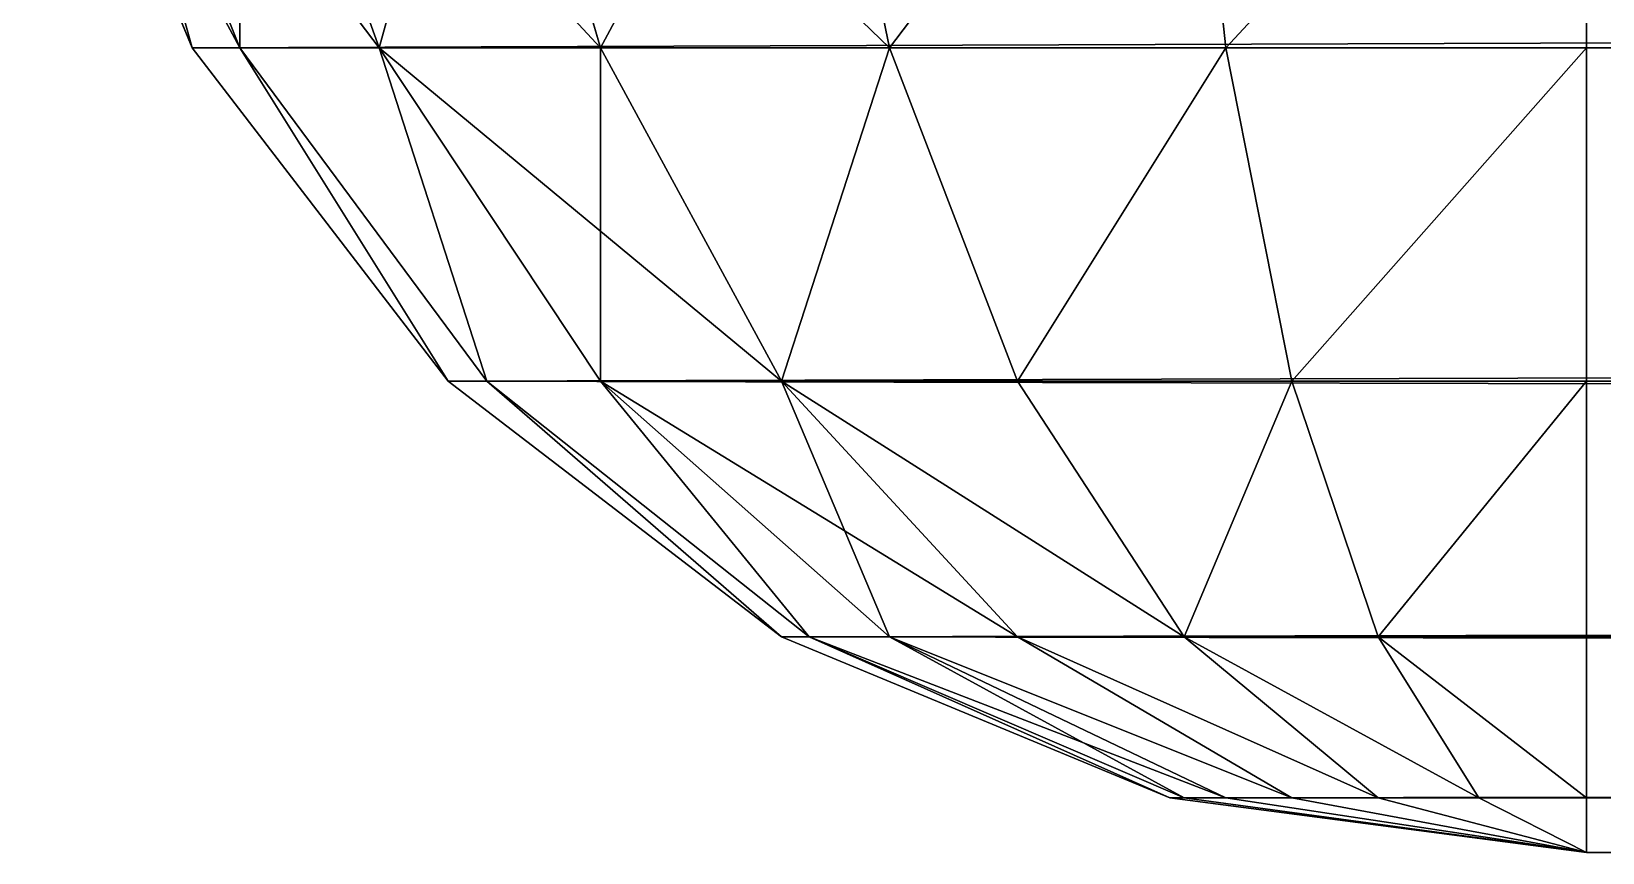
# Model space of a CAD drawing. Extents: x 42.7 to 114.7, y 2.3 to 82.6.
# Drawn here: x 42.726 to 43.702, y 2.335 to 2.845 of the extents above; entities that cross this region are included whole.
import ezdxf

# ---------------------------------------------------------------- set-up
doc = ezdxf.new("R2010")
doc.units = 0
doc.layers.get('0').update_dxf_attribs({"color": 13, "linetype": 'CONTINUOUS'})

msp = doc.modelspace()

# ---------------------------------------------------------------- linework, layer by layer
for p, q in [((42.82583, 2.8347, 50.10607), (42.72593, 3.07588, 50.34725)), ((42.82583, 2.8347, 70.55788), (42.72593, 3.07588, 70.65778)), ((42.72593, 3.07588, -1.27407), (42.82583, 2.8347, -1.17417)), ((42.72593, 3.07588, 19.03646), (42.82583, 2.8347, 19.27764)), ((42.75884, 3.07588, 49.9937), (42.85534, 2.8347, 49.78908)), ((42.75884, 3.07588, 19.39001), (42.85534, 2.8347, 19.59463)), ((42.85534, 3.07588, 49.66424), (42.94185, 2.8347, 49.4937)), ((42.85534, 3.07588, 19.71947), (42.94185, 2.8347, 19.89001)), ((43.00884, 3.07588, 49.38132), (43.07948, 2.8347, 49.24004)), ((43.00884, 3.07588, 20.00239), (43.07948, 2.8347, 20.14367)), ((43.20889, 3.07588, 49.16424), (43.25884, 2.8347, 49.04541)), ((43.20889, 3.07588, 20.21947), (43.25884, 2.8347, 20.3383)), ((43.44185, 3.07588, 49.02777), (43.46771, 2.8347, 48.92306)), ((43.44185, 3.07588, 20.35594), (43.46771, 2.8347, 20.46065)), ((43.69185, 2.8347, 48.88132), (43.69185, 3.07588, 48.98122)), ((43.69185, 2.8347, 20.50239), (43.69185, 3.07588, 20.40249)), ((42.82583, 2.8347, 70.55788), (42.82583, 2.8347, 50.10607)), ((42.98475, 2.62759, 49.89896), (42.82583, 2.8347, 50.10607)), ((42.98475, 2.62759, 70.39896), (42.82583, 2.8347, 70.55788)), ((114.55788, 2.8347, 70.55788), (42.82583, 2.8347, 70.55788)), ((42.82583, 2.8347, 19.27764), (42.82583, 2.8347, -1.17417)), ((42.82583, 2.8347, -1.17417), (114.55788, 2.8347, -1.17417)), ((42.98475, 2.62759, -1.01525), (42.82583, 2.8347, -1.17417)), ((42.82583, 2.8347, 19.27764), (42.98475, 2.62759, 19.48475)), ((42.82583, 2.8347, 50.10607), (42.85534, 2.8347, 49.78908)), ((42.82583, 2.8347, 19.27764), (42.85534, 2.8347, 19.59463)), ((42.85534, 2.8347, 49.78908), (43.00884, 2.62759, 49.64014)), ((42.85534, 2.8347, 49.78908), (42.94185, 2.8347, 49.4937)), ((42.85534, 2.8347, 19.59463), (42.94185, 2.8347, 19.89001)), ((42.85534, 2.8347, 19.59463), (43.00884, 2.62759, 19.74357)), ((42.94185, 2.8347, 49.4937), (43.07948, 2.62759, 49.39896)), ((42.94185, 2.8347, 49.4937), (43.07948, 2.8347, 49.24004)), ((42.94185, 2.8347, 19.89001), (43.07948, 2.8347, 20.14367)), ((42.94185, 2.8347, 19.89001), (43.07948, 2.62759, 19.98475)), ((43.07948, 2.8347, 49.24004), (43.19185, 2.62759, 49.19185)), ((43.07948, 2.8347, 49.24004), (43.25884, 2.8347, 49.04541)), ((43.07948, 2.8347, 20.14367), (43.19185, 2.62759, 20.19185)), ((43.07948, 2.8347, 20.14367), (43.25884, 2.8347, 20.3383)), ((43.25884, 2.8347, 49.04541), (43.3383, 2.62759, 49.03294)), ((43.25884, 2.8347, 49.04541), (43.46771, 2.8347, 48.92306)), ((43.25884, 2.8347, 20.3383), (43.3383, 2.62759, 20.35077)), ((43.25884, 2.8347, 20.3383), (43.46771, 2.8347, 20.46065)), ((43.46771, 2.8347, 48.92306), (43.69185, 2.8347, 48.88132)), ((43.46771, 2.8347, 48.92306), (43.50884, 2.62759, 48.93304)), ((43.46771, 2.8347, 20.46065), (43.50884, 2.62759, 20.45067)), ((43.46771, 2.8347, 20.46065), (43.69185, 2.8347, 20.50239)), ((113.69185, 2.8347, 48.88132), (43.69185, 2.8347, 48.88132)), ((43.69185, 2.62759, 48.89896), (43.69185, 2.8347, 48.88132)), ((113.69185, 2.8347, 20.50239), (43.69185, 2.8347, 20.50239)), ((43.69185, 2.62759, 20.48475), (43.69185, 2.8347, 20.50239)), ((42.98475, 2.62759, 49.89896), (43.00884, 2.62759, 49.64014)), ((43.19185, 2.46867, 49.74004), (42.98475, 2.62759, 49.89896)), ((43.19185, 2.46867, 70.19185), (42.98475, 2.62759, 70.39896)), ((42.98475, 2.62759, 70.39896), (42.98475, 2.62759, 49.89896)), ((114.39896, 2.62759, 70.39896), (42.98475, 2.62759, 70.39896)), ((42.98475, 2.62759, 19.48475), (42.98475, 2.62759, -1.01525)), ((43.19185, 2.46867, -0.80815), (42.98475, 2.62759, -1.01525)), ((42.98475, 2.62759, 19.48475), (43.19185, 2.46867, 19.64367)), ((42.98475, 2.62759, -1.01525), (114.39896, 2.62759, -1.01525)), ((42.98475, 2.62759, 19.48475), (43.00884, 2.62759, 19.74357)), ((43.00884, 2.62759, 49.64014), (43.07948, 2.62759, 49.39896)), ((43.00884, 2.62759, 49.64014), (43.20889, 2.46867, 49.55703)), ((43.00884, 2.62759, 19.74357), (43.20889, 2.46867, 19.82668)), ((43.00884, 2.62759, 19.74357), (43.07948, 2.62759, 19.98475)), ((43.07948, 2.62759, 49.39896), (43.19185, 2.62759, 49.19185)), ((43.07948, 2.62759, 49.39896), (43.25884, 2.46867, 49.38649)), ((43.07948, 2.62759, 19.98475), (43.25884, 2.46867, 19.99722)), ((43.07948, 2.62759, 19.98475), (43.19185, 2.62759, 20.19185)), ((43.19185, 2.62759, 49.19185), (43.3383, 2.46867, 49.24004)), ((43.19185, 2.62759, 49.19185), (43.3383, 2.62759, 49.03294)), ((43.19185, 2.62759, 20.19185), (43.3383, 2.46867, 20.14367)), ((43.19185, 2.62759, 20.19185), (43.3383, 2.62759, 20.35077)), ((43.3383, 2.62759, 49.03294), (43.44185, 2.46867, 49.12767)), ((43.3383, 2.62759, 49.03294), (43.50884, 2.62759, 48.93304)), ((43.3383, 2.62759, 20.35077), (43.44185, 2.46867, 20.25604)), ((43.3383, 2.62759, 20.35077), (43.50884, 2.62759, 20.45067)), ((43.50884, 2.62759, 48.93304), (43.69185, 2.62759, 48.89896)), ((43.50884, 2.62759, 48.93304), (43.56244, 2.46867, 49.05703)), ((43.50884, 2.62759, 20.45067), (43.56244, 2.46867, 20.32668)), ((43.50884, 2.62759, 20.45067), (43.69185, 2.62759, 20.48475)), ((113.69185, 2.62759, 48.89896), (43.69185, 2.62759, 48.89896)), ((43.69185, 2.46867, 49.03294), (43.69185, 2.62759, 48.89896)), ((43.69185, 2.46867, 20.35077), (43.69185, 2.62759, 20.48475)), ((113.69185, 2.62759, 20.48475), (43.69185, 2.62759, 20.48475)), ((43.19185, 2.46867, 49.74004), (43.20889, 2.46867, 49.55703)), ((43.43304, 2.36877, 49.64014), (43.19185, 2.46867, 49.74004)), ((43.19185, 2.46867, 70.19185), (43.19185, 2.46867, 49.74004)), ((43.43304, 2.36877, 69.95067), (43.19185, 2.46867, 70.19185)), ((114.19185, 2.46867, 70.19185), (43.19185, 2.46867, 70.19185)), ((43.19185, 2.46867, 19.64367), (43.19185, 2.46867, -0.80815)), ((43.19185, 2.46867, -0.80815), (114.19185, 2.46867, -0.80815)), ((43.19185, 2.46867, -0.80815), (43.43304, 2.36877, -0.56696)), ((43.19185, 2.46867, 19.64367), (43.43304, 2.36877, 19.74357)), ((43.19185, 2.46867, 19.64367), (43.20889, 2.46867, 19.82668)), ((43.20889, 2.46867, 49.55703), (43.44185, 2.36877, 49.54541)), ((43.20889, 2.46867, 49.55703), (43.25884, 2.46867, 49.38649)), ((43.20889, 2.46867, 19.82668), (43.25884, 2.46867, 19.99722)), ((43.20889, 2.46867, 19.82668), (43.44185, 2.36877, 19.8383)), ((43.25884, 2.46867, 49.38649), (43.3383, 2.46867, 49.24004)), ((43.25884, 2.46867, 49.38649), (43.46771, 2.36877, 49.45713)), ((43.25884, 2.46867, 19.99722), (43.3383, 2.46867, 20.14367)), ((43.25884, 2.46867, 19.99722), (43.46771, 2.36877, 19.92658)), ((43.3383, 2.46867, 49.24004), (43.50884, 2.36877, 49.38132)), ((43.3383, 2.46867, 49.24004), (43.44185, 2.46867, 49.12767)), ((43.3383, 2.46867, 20.14367), (43.50884, 2.36877, 20.00239)), ((43.3383, 2.46867, 20.14367), (43.44185, 2.46867, 20.25604)), ((43.44185, 2.46867, 49.12767), (43.56244, 2.36877, 49.32315)), ((43.44185, 2.46867, 49.12767), (43.56244, 2.46867, 49.05703)), ((43.44185, 2.46867, 20.25604), (43.56244, 2.36877, 20.06055)), ((43.44185, 2.46867, 20.25604), (43.56244, 2.46867, 20.32668)), ((43.56244, 2.46867, 49.05703), (43.62487, 2.36877, 49.28659)), ((43.56244, 2.46867, 49.05703), (43.69185, 2.46867, 49.03294)), ((43.56244, 2.46867, 20.32668), (43.62487, 2.36877, 20.09712)), ((43.56244, 2.46867, 20.32668), (43.69185, 2.46867, 20.35077)), ((113.69185, 2.46867, 49.03294), (43.69185, 2.46867, 49.03294)), ((43.69185, 2.36877, 49.27412), (43.69185, 2.46867, 49.03294)), ((113.69185, 2.46867, 20.35077), (43.69185, 2.46867, 20.35077)), ((43.69185, 2.36877, 20.10959), (43.69185, 2.46867, 20.35077)), ((43.69185, 2.3347, 49.60607), (43.43304, 2.36877, 49.64014)), ((43.43304, 2.36877, 49.64014), (43.44185, 2.36877, 49.54541)), ((43.43304, 2.36877, 69.95067), (43.43304, 2.36877, 49.64014)), ((43.69185, 2.3347, 69.69185), (43.43304, 2.36877, 69.95067)), ((113.95067, 2.36877, 69.95067), (43.43304, 2.36877, 69.95067)), ((43.43304, 2.36877, -0.56696), (113.95067, 2.36877, -0.56696)), ((43.69185, 2.3347, -0.30815), (43.43304, 2.36877, -0.56696)), ((43.43304, 2.36877, 19.74357), (43.43304, 2.36877, -0.56696)), ((43.43304, 2.36877, 19.74357), (43.69185, 2.3347, 19.77764)), ((43.43304, 2.36877, 19.74357), (43.44185, 2.36877, 19.8383)), ((43.44185, 2.36877, 49.54541), (43.69185, 2.3347, 49.60607)), ((43.44185, 2.36877, 49.54541), (43.46771, 2.36877, 49.45713)), ((43.44185, 2.36877, 19.8383), (43.69185, 2.3347, 19.77764)), ((43.44185, 2.36877, 19.8383), (43.46771, 2.36877, 19.92658)), ((43.46771, 2.36877, 49.45713), (43.69185, 2.3347, 49.60607)), ((43.46771, 2.36877, 49.45713), (43.50884, 2.36877, 49.38132)), ((43.46771, 2.36877, 19.92658), (43.69185, 2.3347, 19.77764)), ((43.46771, 2.36877, 19.92658), (43.50884, 2.36877, 20.00239)), ((43.50884, 2.36877, 49.38132), (43.69185, 2.3347, 49.60607)), ((43.50884, 2.36877, 49.38132), (43.56244, 2.36877, 49.32315)), ((43.50884, 2.36877, 20.00239), (43.56244, 2.36877, 20.06055)), ((43.50884, 2.36877, 20.00239), (43.69185, 2.3347, 19.77764)), ((43.56244, 2.36877, 49.32315), (43.62487, 2.36877, 49.28659)), ((43.56244, 2.36877, 49.32315), (43.69185, 2.3347, 49.60607)), ((43.56244, 2.36877, 20.06055), (43.62487, 2.36877, 20.09712)), ((43.56244, 2.36877, 20.06055), (43.69185, 2.3347, 19.77764)), ((43.62487, 2.36877, 49.28659), (43.69185, 2.3347, 49.60607)), ((43.62487, 2.36877, 49.28659), (43.69185, 2.36877, 49.27412)), ((43.62487, 2.36877, 20.09712), (43.69185, 2.3347, 19.77764)), ((43.62487, 2.36877, 20.09712), (43.69185, 2.36877, 20.10959)), ((113.69185, 2.36877, 49.27412), (43.69185, 2.36877, 49.27412)), ((43.69185, 2.3347, 49.60607), (43.69185, 2.36877, 49.27412)), ((43.69185, 2.3347, 19.77764), (43.69185, 2.36877, 20.10959)), ((113.69185, 2.36877, 20.10959), (43.69185, 2.36877, 20.10959)), ((43.69185, 2.3347, 49.60607), (113.69185, 2.3347, 49.60607)), ((43.69185, 2.3347, 49.60607), (43.69185, 2.3347, 69.69185)), ((43.69185, 2.3347, 69.69185), (113.69185, 2.3347, 69.69185)), ((43.69185, 2.3347, 19.77764), (113.69185, 2.3347, 19.77764)), ((43.69185, 2.3347, -0.30815), (43.69185, 2.3347, 19.77764)), ((113.69185, 2.3347, -0.30815), (43.69185, 2.3347, -0.30815))]:
    msp.add_line(p, q)

# ---------------------------------------------------------------- meshes
mesh = msp.add_polyface()
corners = [(42.82583, 2.8347, 70.55788), (42.72593, 3.07588, 50.34725), (42.82583, 2.8347, 50.10607), (42.72593, 3.07588, 70.65778)]
mesh.append_faces([[corners[k] for k in face] for face in [(0, 1, 2), (1, 0, 3)]], dxfattribs={"vtx0": -1})
mesh = msp.add_polyface()
corners = [(42.82583, 2.8347, 70.55788), (114.65778, 3.07588, 70.65778), (42.72593, 3.07588, 70.65778), (114.55788, 2.8347, 70.55788)]
mesh.append_faces([[corners[k] for k in face] for face in [(0, 1, 2), (1, 0, 3)]], dxfattribs={"vtx0": -1})
mesh = msp.add_polyface()
corners = [(42.72593, 3.07588, 19.03646), (42.82583, 2.8347, -1.17417), (42.82583, 2.8347, 19.27764), (42.72593, 3.07588, -1.27407)]
mesh.append_faces([[corners[k] for k in face] for face in [(0, 1, 2), (1, 0, 3)]], dxfattribs={"vtx0": -1})
mesh = msp.add_polyface()
corners = [(114.65778, 3.07588, -1.27407), (42.82583, 2.8347, -1.17417), (42.72593, 3.07588, -1.27407), (114.55788, 2.8347, -1.17417)]
mesh.append_faces([[corners[k] for k in face] for face in [(0, 1, 2), (1, 0, 3)]], dxfattribs={"vtx0": -1})
mesh = msp.add_polyface()
corners = [(42.82583, 2.8347, 50.10607), (42.75884, 3.07588, 49.9937), (42.85534, 2.8347, 49.78908), (42.72593, 3.07588, 50.34725)]
mesh.append_faces([[corners[k] for k in face] for face in [(0, 1, 2), (1, 0, 3)]], dxfattribs={"vtx0": -1})
mesh = msp.add_polyface()
corners = [(42.85534, 2.8347, 19.59463), (42.72593, 3.07588, 19.03646), (42.82583, 2.8347, 19.27764), (42.75884, 3.07588, 19.39001)]
mesh.append_faces([[corners[k] for k in face] for face in [(0, 1, 2), (1, 0, 3)]], dxfattribs={"vtx0": -1})
mesh = msp.add_polyface()
corners = [(42.85534, 2.8347, 49.78908), (42.85534, 3.07588, 49.66424), (42.94185, 2.8347, 49.4937), (42.75884, 3.07588, 49.9937)]
mesh.append_faces([[corners[k] for k in face] for face in [(0, 1, 2), (1, 0, 3)]], dxfattribs={"vtx0": -1})
mesh = msp.add_polyface()
corners = [(42.94185, 2.8347, 19.89001), (42.75884, 3.07588, 19.39001), (42.85534, 2.8347, 19.59463), (42.85534, 3.07588, 19.71947)]
mesh.append_faces([[corners[k] for k in face] for face in [(0, 1, 2), (1, 0, 3)]], dxfattribs={"vtx0": -1})
mesh = msp.add_polyface()
corners = [(42.85534, 3.07588, 49.66424), (43.07948, 2.8347, 49.24004), (42.94185, 2.8347, 49.4937), (43.00884, 3.07588, 49.38132)]
mesh.append_faces([[corners[k] for k in face] for face in [(0, 1, 2), (1, 0, 3)]], dxfattribs={"vtx0": -1})
mesh = msp.add_polyface()
corners = [(43.00884, 3.07588, 20.00239), (42.94185, 2.8347, 19.89001), (43.07948, 2.8347, 20.14367), (42.85534, 3.07588, 19.71947)]
mesh.append_faces([[corners[k] for k in face] for face in [(0, 1, 2), (1, 0, 3)]], dxfattribs={"vtx0": -1})
mesh = msp.add_polyface()
corners = [(43.00884, 3.07588, 49.38132), (43.25884, 2.8347, 49.04541), (43.07948, 2.8347, 49.24004), (43.20889, 3.07588, 49.16424)]
mesh.append_faces([[corners[k] for k in face] for face in [(0, 1, 2), (1, 0, 3)]], dxfattribs={"vtx0": -1})
mesh = msp.add_polyface()
corners = [(43.20889, 3.07588, 20.21947), (43.07948, 2.8347, 20.14367), (43.25884, 2.8347, 20.3383), (43.00884, 3.07588, 20.00239)]
mesh.append_faces([[corners[k] for k in face] for face in [(0, 1, 2), (1, 0, 3)]], dxfattribs={"vtx0": -1})
mesh = msp.add_polyface()
corners = [(43.44185, 3.07588, 49.02777), (43.25884, 2.8347, 49.04541), (43.20889, 3.07588, 49.16424), (43.46771, 2.8347, 48.92306)]
mesh.append_faces([[corners[k] for k in face] for face in [(0, 1, 2), (1, 0, 3)]], dxfattribs={"vtx0": -1})
mesh = msp.add_polyface()
corners = [(43.25884, 2.8347, 20.3383), (43.44185, 3.07588, 20.35594), (43.20889, 3.07588, 20.21947), (43.46771, 2.8347, 20.46065)]
mesh.append_faces([[corners[k] for k in face] for face in [(0, 1, 2), (1, 0, 3)]], dxfattribs={"vtx0": -1})
mesh = msp.add_polyface()
corners = [(43.69185, 3.07588, 48.98122), (43.46771, 2.8347, 48.92306), (43.44185, 3.07588, 49.02777), (43.69185, 2.8347, 48.88132)]
mesh.append_faces([[corners[k] for k in face] for face in [(0, 1, 2), (1, 0, 3)]], dxfattribs={"vtx0": -1})
mesh = msp.add_polyface()
corners = [(43.46771, 2.8347, 20.46065), (43.69185, 3.07588, 20.40249), (43.44185, 3.07588, 20.35594), (43.69185, 2.8347, 20.50239)]
mesh.append_faces([[corners[k] for k in face] for face in [(0, 1, 2), (1, 0, 3)]], dxfattribs={"vtx0": -1})
mesh = msp.add_polyface()
corners = [(113.69185, 3.07588, 48.98122), (43.69185, 2.8347, 48.88132), (43.69185, 3.07588, 48.98122), (113.69185, 2.8347, 48.88132)]
mesh.append_faces([[corners[k] for k in face] for face in [(0, 1, 2), (1, 0, 3)]], dxfattribs={"vtx0": -1})
mesh = msp.add_polyface()
corners = [(113.69185, 2.8347, 20.50239), (43.69185, 3.07588, 20.40249), (43.69185, 2.8347, 20.50239), (113.69185, 3.07588, 20.40249)]
mesh.append_faces([[corners[k] for k in face] for face in [(0, 1, 2), (1, 0, 3)]], dxfattribs={"vtx0": -1})
mesh = msp.add_polyface()
corners = [(42.98475, 2.62759, 70.39896), (42.82583, 2.8347, 50.10607), (42.98475, 2.62759, 49.89896), (42.82583, 2.8347, 70.55788)]
mesh.append_faces([[corners[k] for k in face] for face in [(0, 1, 2), (1, 0, 3)]], dxfattribs={"vtx0": -1})
mesh = msp.add_polyface()
corners = [(42.98475, 2.62759, 70.39896), (114.55788, 2.8347, 70.55788), (42.82583, 2.8347, 70.55788), (114.39896, 2.62759, 70.39896)]
mesh.append_faces([[corners[k] for k in face] for face in [(0, 1, 2), (1, 0, 3)]], dxfattribs={"vtx0": -1})
mesh = msp.add_polyface()
corners = [(114.55788, 2.8347, -1.17417), (42.98475, 2.62759, -1.01525), (42.82583, 2.8347, -1.17417), (114.39896, 2.62759, -1.01525)]
mesh.append_faces([[corners[k] for k in face] for face in [(0, 1, 2), (1, 0, 3)]], dxfattribs={"vtx0": -1})
mesh = msp.add_polyface()
corners = [(42.98475, 2.62759, 19.48475), (42.82583, 2.8347, -1.17417), (42.98475, 2.62759, -1.01525), (42.82583, 2.8347, 19.27764)]
mesh.append_faces([[corners[k] for k in face] for face in [(0, 1, 2), (1, 0, 3)]], dxfattribs={"vtx0": -1})
mesh = msp.add_polyface()
corners = [(42.98475, 2.62759, 49.89896), (42.85534, 2.8347, 49.78908), (43.00884, 2.62759, 49.64014), (42.82583, 2.8347, 50.10607)]
mesh.append_faces([[corners[k] for k in face] for face in [(0, 1, 2), (1, 0, 3)]], dxfattribs={"vtx0": -1})
mesh = msp.add_polyface()
corners = [(42.85534, 2.8347, 19.59463), (42.98475, 2.62759, 19.48475), (43.00884, 2.62759, 19.74357), (42.82583, 2.8347, 19.27764)]
mesh.append_faces([[corners[k] for k in face] for face in [(0, 1, 2), (1, 0, 3)]], dxfattribs={"vtx0": -1})
mesh = msp.add_polyface()
corners = [(43.00884, 2.62759, 49.64014), (42.94185, 2.8347, 49.4937), (43.07948, 2.62759, 49.39896), (42.85534, 2.8347, 49.78908)]
mesh.append_faces([[corners[k] for k in face] for face in [(0, 1, 2), (1, 0, 3)]], dxfattribs={"vtx0": -1})
mesh = msp.add_polyface()
corners = [(42.94185, 2.8347, 19.89001), (43.00884, 2.62759, 19.74357), (43.07948, 2.62759, 19.98475), (42.85534, 2.8347, 19.59463)]
mesh.append_faces([[corners[k] for k in face] for face in [(0, 1, 2), (1, 0, 3)]], dxfattribs={"vtx0": -1})
mesh = msp.add_polyface()
corners = [(42.94185, 2.8347, 49.4937), (43.19185, 2.62759, 49.19185), (43.07948, 2.62759, 49.39896), (43.07948, 2.8347, 49.24004)]
mesh.append_faces([[corners[k] for k in face] for face in [(0, 1, 2), (1, 0, 3)]], dxfattribs={"vtx0": -1})
mesh = msp.add_polyface()
corners = [(43.07948, 2.8347, 20.14367), (43.07948, 2.62759, 19.98475), (43.19185, 2.62759, 20.19185), (42.94185, 2.8347, 19.89001)]
mesh.append_faces([[corners[k] for k in face] for face in [(0, 1, 2), (1, 0, 3)]], dxfattribs={"vtx0": -1})
mesh = msp.add_polyface()
corners = [(43.19185, 2.62759, 49.19185), (43.25884, 2.8347, 49.04541), (43.3383, 2.62759, 49.03294), (43.07948, 2.8347, 49.24004)]
mesh.append_faces([[corners[k] for k in face] for face in [(0, 1, 2), (1, 0, 3)]], dxfattribs={"vtx0": -1})
mesh = msp.add_polyface()
corners = [(43.25884, 2.8347, 20.3383), (43.19185, 2.62759, 20.19185), (43.3383, 2.62759, 20.35077), (43.07948, 2.8347, 20.14367)]
mesh.append_faces([[corners[k] for k in face] for face in [(0, 1, 2), (1, 0, 3)]], dxfattribs={"vtx0": -1})
mesh = msp.add_polyface()
corners = [(43.46771, 2.8347, 48.92306), (43.3383, 2.62759, 49.03294), (43.25884, 2.8347, 49.04541), (43.50884, 2.62759, 48.93304)]
mesh.append_faces([[corners[k] for k in face] for face in [(0, 1, 2), (1, 0, 3)]], dxfattribs={"vtx0": -1})
mesh = msp.add_polyface()
corners = [(43.3383, 2.62759, 20.35077), (43.46771, 2.8347, 20.46065), (43.25884, 2.8347, 20.3383), (43.50884, 2.62759, 20.45067)]
mesh.append_faces([[corners[k] for k in face] for face in [(0, 1, 2), (1, 0, 3)]], dxfattribs={"vtx0": -1})
mesh = msp.add_polyface()
corners = [(43.69185, 2.8347, 48.88132), (43.50884, 2.62759, 48.93304), (43.46771, 2.8347, 48.92306), (43.69185, 2.62759, 48.89896)]
mesh.append_faces([[corners[k] for k in face] for face in [(0, 1, 2), (1, 0, 3)]], dxfattribs={"vtx0": -1})
mesh = msp.add_polyface()
corners = [(43.50884, 2.62759, 20.45067), (43.69185, 2.8347, 20.50239), (43.46771, 2.8347, 20.46065), (43.69185, 2.62759, 20.48475)]
mesh.append_faces([[corners[k] for k in face] for face in [(0, 1, 2), (1, 0, 3)]], dxfattribs={"vtx0": -1})
mesh = msp.add_polyface()
corners = [(113.69185, 2.8347, 48.88132), (43.69185, 2.62759, 48.89896), (43.69185, 2.8347, 48.88132), (113.69185, 2.62759, 48.89896)]
mesh.append_faces([[corners[k] for k in face] for face in [(0, 1, 2), (1, 0, 3)]], dxfattribs={"vtx0": -1})
mesh = msp.add_polyface()
corners = [(113.69185, 2.62759, 20.48475), (43.69185, 2.8347, 20.50239), (43.69185, 2.62759, 20.48475), (113.69185, 2.8347, 20.50239)]
mesh.append_faces([[corners[k] for k in face] for face in [(0, 1, 2), (1, 0, 3)]], dxfattribs={"vtx0": -1})
mesh = msp.add_polyface()
corners = [(43.19185, 2.46867, 49.74004), (43.00884, 2.62759, 49.64014), (43.20889, 2.46867, 49.55703), (42.98475, 2.62759, 49.89896)]
mesh.append_faces([[corners[k] for k in face] for face in [(0, 1, 2), (1, 0, 3)]], dxfattribs={"vtx0": -1})
mesh = msp.add_polyface()
corners = [(43.19185, 2.46867, 70.19185), (42.98475, 2.62759, 49.89896), (43.19185, 2.46867, 49.74004), (42.98475, 2.62759, 70.39896)]
mesh.append_faces([[corners[k] for k in face] for face in [(0, 1, 2), (1, 0, 3)]], dxfattribs={"vtx0": -1})
mesh = msp.add_polyface()
corners = [(114.39896, 2.62759, 70.39896), (43.19185, 2.46867, 70.19185), (114.19185, 2.46867, 70.19185), (42.98475, 2.62759, 70.39896)]
mesh.append_faces([[corners[k] for k in face] for face in [(0, 1, 2), (1, 0, 3)]], dxfattribs={"vtx0": -1})
mesh = msp.add_polyface()
corners = [(43.19185, 2.46867, -0.80815), (42.98475, 2.62759, 19.48475), (42.98475, 2.62759, -1.01525), (43.19185, 2.46867, 19.64367)]
mesh.append_faces([[corners[k] for k in face] for face in [(0, 1, 2), (1, 0, 3)]], dxfattribs={"vtx0": -1})
mesh = msp.add_polyface()
corners = [(114.19185, 2.46867, -0.80815), (42.98475, 2.62759, -1.01525), (114.39896, 2.62759, -1.01525), (43.19185, 2.46867, -0.80815)]
mesh.append_faces([[corners[k] for k in face] for face in [(0, 1, 2), (1, 0, 3)]], dxfattribs={"vtx0": -1})
mesh = msp.add_polyface()
corners = [(43.19185, 2.46867, 19.64367), (43.00884, 2.62759, 19.74357), (42.98475, 2.62759, 19.48475), (43.20889, 2.46867, 19.82668)]
mesh.append_faces([[corners[k] for k in face] for face in [(0, 1, 2), (1, 0, 3)]], dxfattribs={"vtx0": -1})
mesh = msp.add_polyface()
corners = [(43.20889, 2.46867, 49.55703), (43.07948, 2.62759, 49.39896), (43.25884, 2.46867, 49.38649), (43.00884, 2.62759, 49.64014)]
mesh.append_faces([[corners[k] for k in face] for face in [(0, 1, 2), (1, 0, 3)]], dxfattribs={"vtx0": -1})
mesh = msp.add_polyface()
corners = [(43.20889, 2.46867, 19.82668), (43.07948, 2.62759, 19.98475), (43.00884, 2.62759, 19.74357), (43.25884, 2.46867, 19.99722)]
mesh.append_faces([[corners[k] for k in face] for face in [(0, 1, 2), (1, 0, 3)]], dxfattribs={"vtx0": -1})
mesh = msp.add_polyface()
corners = [(43.3383, 2.46867, 49.24004), (43.07948, 2.62759, 49.39896), (43.19185, 2.62759, 49.19185), (43.25884, 2.46867, 49.38649)]
mesh.append_faces([[corners[k] for k in face] for face in [(0, 1, 2), (1, 0, 3)]], dxfattribs={"vtx0": -1})
mesh = msp.add_polyface()
corners = [(43.25884, 2.46867, 19.99722), (43.19185, 2.62759, 20.19185), (43.07948, 2.62759, 19.98475), (43.3383, 2.46867, 20.14367)]
mesh.append_faces([[corners[k] for k in face] for face in [(0, 1, 2), (1, 0, 3)]], dxfattribs={"vtx0": -1})
mesh = msp.add_polyface()
corners = [(43.44185, 2.46867, 49.12767), (43.19185, 2.62759, 49.19185), (43.3383, 2.62759, 49.03294), (43.3383, 2.46867, 49.24004)]
mesh.append_faces([[corners[k] for k in face] for face in [(0, 1, 2), (1, 0, 3)]], dxfattribs={"vtx0": -1})
mesh = msp.add_polyface()
corners = [(43.44185, 2.46867, 20.25604), (43.19185, 2.62759, 20.19185), (43.3383, 2.46867, 20.14367), (43.3383, 2.62759, 20.35077)]
mesh.append_faces([[corners[k] for k in face] for face in [(0, 1, 2), (1, 0, 3)]], dxfattribs={"vtx0": -1})
mesh = msp.add_polyface()
corners = [(43.50884, 2.62759, 48.93304), (43.44185, 2.46867, 49.12767), (43.3383, 2.62759, 49.03294), (43.56244, 2.46867, 49.05703)]
mesh.append_faces([[corners[k] for k in face] for face in [(0, 1, 2), (1, 0, 3)]], dxfattribs={"vtx0": -1})
mesh = msp.add_polyface()
corners = [(43.44185, 2.46867, 20.25604), (43.50884, 2.62759, 20.45067), (43.3383, 2.62759, 20.35077), (43.56244, 2.46867, 20.32668)]
mesh.append_faces([[corners[k] for k in face] for face in [(0, 1, 2), (1, 0, 3)]], dxfattribs={"vtx0": -1})
mesh = msp.add_polyface()
corners = [(43.69185, 2.62759, 48.89896), (43.56244, 2.46867, 49.05703), (43.50884, 2.62759, 48.93304), (43.69185, 2.46867, 49.03294)]
mesh.append_faces([[corners[k] for k in face] for face in [(0, 1, 2), (1, 0, 3)]], dxfattribs={"vtx0": -1})
mesh = msp.add_polyface()
corners = [(43.56244, 2.46867, 20.32668), (43.69185, 2.62759, 20.48475), (43.50884, 2.62759, 20.45067), (43.69185, 2.46867, 20.35077)]
mesh.append_faces([[corners[k] for k in face] for face in [(0, 1, 2), (1, 0, 3)]], dxfattribs={"vtx0": -1})
mesh = msp.add_polyface()
corners = [(113.69185, 2.62759, 48.89896), (43.69185, 2.46867, 49.03294), (43.69185, 2.62759, 48.89896), (113.69185, 2.46867, 49.03294)]
mesh.append_faces([[corners[k] for k in face] for face in [(0, 1, 2), (1, 0, 3)]], dxfattribs={"vtx0": -1})
mesh = msp.add_polyface()
corners = [(43.69185, 2.46867, 20.35077), (113.69185, 2.62759, 20.48475), (43.69185, 2.62759, 20.48475), (113.69185, 2.46867, 20.35077)]
mesh.append_faces([[corners[k] for k in face] for face in [(0, 1, 2), (1, 0, 3)]], dxfattribs={"vtx0": -1})
mesh = msp.add_polyface()
corners = [(43.43304, 2.36877, 49.64014), (43.20889, 2.46867, 49.55703), (43.44185, 2.36877, 49.54541), (43.19185, 2.46867, 49.74004)]
mesh.append_faces([[corners[k] for k in face] for face in [(0, 1, 2), (1, 0, 3)]], dxfattribs={"vtx0": -1})
mesh = msp.add_polyface()
corners = [(43.43304, 2.36877, 69.95067), (43.19185, 2.46867, 49.74004), (43.43304, 2.36877, 49.64014), (43.19185, 2.46867, 70.19185)]
mesh.append_faces([[corners[k] for k in face] for face in [(0, 1, 2), (1, 0, 3)]], dxfattribs={"vtx0": -1})
mesh = msp.add_polyface()
corners = [(114.19185, 2.46867, 70.19185), (43.43304, 2.36877, 69.95067), (113.95067, 2.36877, 69.95067), (43.19185, 2.46867, 70.19185)]
mesh.append_faces([[corners[k] for k in face] for face in [(0, 1, 2), (1, 0, 3)]], dxfattribs={"vtx0": -1})
mesh = msp.add_polyface()
corners = [(113.95067, 2.36877, -0.56696), (43.19185, 2.46867, -0.80815), (114.19185, 2.46867, -0.80815), (43.43304, 2.36877, -0.56696)]
mesh.append_faces([[corners[k] for k in face] for face in [(0, 1, 2), (1, 0, 3)]], dxfattribs={"vtx0": -1})
mesh = msp.add_polyface()
corners = [(43.43304, 2.36877, -0.56696), (43.19185, 2.46867, 19.64367), (43.19185, 2.46867, -0.80815), (43.43304, 2.36877, 19.74357)]
mesh.append_faces([[corners[k] for k in face] for face in [(0, 1, 2), (1, 0, 3)]], dxfattribs={"vtx0": -1})
mesh = msp.add_polyface()
corners = [(43.43304, 2.36877, 19.74357), (43.20889, 2.46867, 19.82668), (43.19185, 2.46867, 19.64367), (43.44185, 2.36877, 19.8383)]
mesh.append_faces([[corners[k] for k in face] for face in [(0, 1, 2), (1, 0, 3)]], dxfattribs={"vtx0": -1})
mesh = msp.add_polyface()
corners = [(43.46771, 2.36877, 49.45713), (43.20889, 2.46867, 49.55703), (43.25884, 2.46867, 49.38649), (43.44185, 2.36877, 49.54541)]
mesh.append_faces([[corners[k] for k in face] for face in [(0, 1, 2), (1, 0, 3)]], dxfattribs={"vtx0": -1})
mesh = msp.add_polyface()
corners = [(43.44185, 2.36877, 19.8383), (43.25884, 2.46867, 19.99722), (43.20889, 2.46867, 19.82668), (43.46771, 2.36877, 19.92658)]
mesh.append_faces([[corners[k] for k in face] for face in [(0, 1, 2), (1, 0, 3)]], dxfattribs={"vtx0": -1})
mesh = msp.add_polyface()
corners = [(43.50884, 2.36877, 49.38132), (43.25884, 2.46867, 49.38649), (43.3383, 2.46867, 49.24004), (43.46771, 2.36877, 49.45713)]
mesh.append_faces([[corners[k] for k in face] for face in [(0, 1, 2), (1, 0, 3)]], dxfattribs={"vtx0": -1})
mesh = msp.add_polyface()
corners = [(43.50884, 2.36877, 20.00239), (43.25884, 2.46867, 19.99722), (43.46771, 2.36877, 19.92658), (43.3383, 2.46867, 20.14367)]
mesh.append_faces([[corners[k] for k in face] for face in [(0, 1, 2), (1, 0, 3)]], dxfattribs={"vtx0": -1})
mesh = msp.add_polyface()
corners = [(43.56244, 2.36877, 49.32315), (43.3383, 2.46867, 49.24004), (43.44185, 2.46867, 49.12767), (43.50884, 2.36877, 49.38132)]
mesh.append_faces([[corners[k] for k in face] for face in [(0, 1, 2), (1, 0, 3)]], dxfattribs={"vtx0": -1})
mesh = msp.add_polyface()
corners = [(43.56244, 2.36877, 20.06055), (43.3383, 2.46867, 20.14367), (43.50884, 2.36877, 20.00239), (43.44185, 2.46867, 20.25604)]
mesh.append_faces([[corners[k] for k in face] for face in [(0, 1, 2), (1, 0, 3)]], dxfattribs={"vtx0": -1})
mesh = msp.add_polyface()
corners = [(43.62487, 2.36877, 49.28659), (43.44185, 2.46867, 49.12767), (43.56244, 2.46867, 49.05703), (43.56244, 2.36877, 49.32315)]
mesh.append_faces([[corners[k] for k in face] for face in [(0, 1, 2), (1, 0, 3)]], dxfattribs={"vtx0": -1})
mesh = msp.add_polyface()
corners = [(43.62487, 2.36877, 20.09712), (43.44185, 2.46867, 20.25604), (43.56244, 2.36877, 20.06055), (43.56244, 2.46867, 20.32668)]
mesh.append_faces([[corners[k] for k in face] for face in [(0, 1, 2), (1, 0, 3)]], dxfattribs={"vtx0": -1})
mesh = msp.add_polyface()
corners = [(43.69185, 2.36877, 49.27412), (43.56244, 2.46867, 49.05703), (43.69185, 2.46867, 49.03294), (43.62487, 2.36877, 49.28659)]
mesh.append_faces([[corners[k] for k in face] for face in [(0, 1, 2), (1, 0, 3)]], dxfattribs={"vtx0": -1})
mesh = msp.add_polyface()
corners = [(43.69185, 2.36877, 20.10959), (43.56244, 2.46867, 20.32668), (43.62487, 2.36877, 20.09712), (43.69185, 2.46867, 20.35077)]
mesh.append_faces([[corners[k] for k in face] for face in [(0, 1, 2), (1, 0, 3)]], dxfattribs={"vtx0": -1})
mesh = msp.add_polyface()
corners = [(113.69185, 2.36877, 49.27412), (43.69185, 2.46867, 49.03294), (113.69185, 2.46867, 49.03294), (43.69185, 2.36877, 49.27412)]
mesh.append_faces([[corners[k] for k in face] for face in [(0, 1, 2), (1, 0, 3)]], dxfattribs={"vtx0": -1})
mesh = msp.add_polyface()
corners = [(113.69185, 2.46867, 20.35077), (43.69185, 2.36877, 20.10959), (113.69185, 2.36877, 20.10959), (43.69185, 2.46867, 20.35077)]
mesh.append_faces([[corners[k] for k in face] for face in [(0, 1, 2), (1, 0, 3)]], dxfattribs={"vtx0": -1})
mesh = msp.add_polyface()
corners = [(43.43304, 2.36877, 49.64014), (43.44185, 2.36877, 49.54541), (43.69185, 2.3347, 49.60607)]
mesh.append_faces([[corners[k] for k in face] for face in [(0, 1, 2)]])
mesh = msp.add_polyface()
corners = [(43.69185, 2.3347, 69.69185), (43.43304, 2.36877, 49.64014), (43.69185, 2.3347, 49.60607), (43.43304, 2.36877, 69.95067)]
mesh.append_faces([[corners[k] for k in face] for face in [(0, 1, 2), (1, 0, 3)]], dxfattribs={"vtx0": -1})
mesh = msp.add_polyface()
corners = [(113.95067, 2.36877, 69.95067), (43.69185, 2.3347, 69.69185), (113.69185, 2.3347, 69.69185), (43.43304, 2.36877, 69.95067)]
mesh.append_faces([[corners[k] for k in face] for face in [(0, 1, 2), (1, 0, 3)]], dxfattribs={"vtx0": -1})
mesh = msp.add_polyface()
corners = [(43.69185, 2.3347, -0.30815), (43.43304, 2.36877, 19.74357), (43.43304, 2.36877, -0.56696), (43.69185, 2.3347, 19.77764)]
mesh.append_faces([[corners[k] for k in face] for face in [(0, 1, 2), (1, 0, 3)]], dxfattribs={"vtx0": -1})
mesh = msp.add_polyface()
corners = [(113.69185, 2.3347, -0.30815), (43.43304, 2.36877, -0.56696), (113.95067, 2.36877, -0.56696), (43.69185, 2.3347, -0.30815)]
mesh.append_faces([[corners[k] for k in face] for face in [(0, 1, 2), (1, 0, 3)]], dxfattribs={"vtx0": -1})
mesh = msp.add_polyface()
corners = [(43.44185, 2.36877, 19.8383), (43.43304, 2.36877, 19.74357), (43.69185, 2.3347, 19.77764)]
mesh.append_faces([[corners[k] for k in face] for face in [(0, 1, 2)]])
mesh = msp.add_polyface()
corners = [(43.69185, 2.3347, 49.60607), (43.44185, 2.36877, 49.54541), (43.46771, 2.36877, 49.45713)]
mesh.append_faces([[corners[k] for k in face] for face in [(0, 1, 2)]])
mesh = msp.add_polyface()
corners = [(43.46771, 2.36877, 19.92658), (43.44185, 2.36877, 19.8383), (43.69185, 2.3347, 19.77764)]
mesh.append_faces([[corners[k] for k in face] for face in [(0, 1, 2)]])
mesh = msp.add_polyface()
corners = [(43.69185, 2.3347, 49.60607), (43.46771, 2.36877, 49.45713), (43.50884, 2.36877, 49.38132)]
mesh.append_faces([[corners[k] for k in face] for face in [(0, 1, 2)]])
mesh = msp.add_polyface()
corners = [(43.50884, 2.36877, 20.00239), (43.46771, 2.36877, 19.92658), (43.69185, 2.3347, 19.77764)]
mesh.append_faces([[corners[k] for k in face] for face in [(0, 1, 2)]])
mesh = msp.add_polyface()
corners = [(43.69185, 2.3347, 49.60607), (43.50884, 2.36877, 49.38132), (43.56244, 2.36877, 49.32315)]
mesh.append_faces([[corners[k] for k in face] for face in [(0, 1, 2)]])
mesh = msp.add_polyface()
corners = [(43.56244, 2.36877, 20.06055), (43.50884, 2.36877, 20.00239), (43.69185, 2.3347, 19.77764)]
mesh.append_faces([[corners[k] for k in face] for face in [(0, 1, 2)]])
mesh = msp.add_polyface()
corners = [(43.69185, 2.3347, 49.60607), (43.56244, 2.36877, 49.32315), (43.62487, 2.36877, 49.28659)]
mesh.append_faces([[corners[k] for k in face] for face in [(0, 1, 2)]])
mesh = msp.add_polyface()
corners = [(43.62487, 2.36877, 20.09712), (43.56244, 2.36877, 20.06055), (43.69185, 2.3347, 19.77764)]
mesh.append_faces([[corners[k] for k in face] for face in [(0, 1, 2)]])
mesh = msp.add_polyface()
corners = [(43.69185, 2.3347, 49.60607), (43.62487, 2.36877, 49.28659), (43.69185, 2.36877, 49.27412)]
mesh.append_faces([[corners[k] for k in face] for face in [(0, 1, 2)]])
mesh = msp.add_polyface()
corners = [(43.69185, 2.36877, 20.10959), (43.62487, 2.36877, 20.09712), (43.69185, 2.3347, 19.77764)]
mesh.append_faces([[corners[k] for k in face] for face in [(0, 1, 2)]])
mesh = msp.add_polyface()
corners = [(113.69185, 2.3347, 49.60607), (43.69185, 2.36877, 49.27412), (113.69185, 2.36877, 49.27412), (43.69185, 2.3347, 49.60607)]
mesh.append_faces([[corners[k] for k in face] for face in [(0, 1, 2), (1, 0, 3)]], dxfattribs={"vtx0": -1})
mesh = msp.add_polyface()
corners = [(113.69185, 2.36877, 20.10959), (43.69185, 2.3347, 19.77764), (113.69185, 2.3347, 19.77764), (43.69185, 2.36877, 20.10959)]
mesh.append_faces([[corners[k] for k in face] for face in [(0, 1, 2), (1, 0, 3)]], dxfattribs={"vtx0": -1})
mesh = msp.add_polyface()
corners = [(113.69185, 2.3347, 69.69185), (43.69185, 2.3347, 49.60607), (113.69185, 2.3347, 49.60607), (43.69185, 2.3347, 69.69185)]
mesh.append_faces([[corners[k] for k in face] for face in [(0, 1, 2), (1, 0, 3)]], dxfattribs={"vtx0": -1})
mesh = msp.add_polyface()
corners = [(113.69185, 2.3347, 19.77764), (43.69185, 2.3347, -0.30815), (113.69185, 2.3347, -0.30815), (43.69185, 2.3347, 19.77764)]
mesh.append_faces([[corners[k] for k in face] for face in [(0, 1, 2), (1, 0, 3)]], dxfattribs={"vtx0": -1})

doc.saveas('drawing.dxf')
